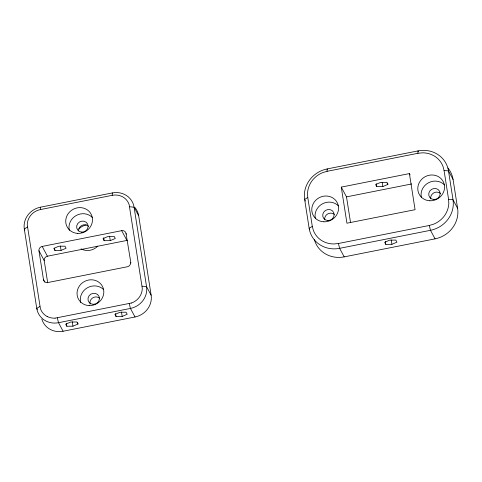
<?xml version="1.0" encoding="UTF-8"?>
<svg xmlns="http://www.w3.org/2000/svg" width="482" height="482" viewBox="0 0 482 482"><rect width="100%" height="100%" fill="white"/><g stroke="black" fill="none" stroke-linecap="round" stroke-linejoin="round"><path stroke-width="0.72" d="M47.176 316.499A15.129 14.129 -28.2 0 1 45.332 315.361A15.647 14.617 -28.2 0 1 40.386 308.522L27.257 224.883A15.647 14.617 -28.2 0 1 29.438 217.195A15.129 14.129 -28.2 0 1 30.721 215.346A15.647 14.617 -28.2 0 1 38.114 210.188L40.307 209.592L40.398 207.206L112.33 192.933A19.419 18.141 -28.2 0 1 134.086 207.224L138.671 215.773L151.131 295.177A19.419 18.141 -28.2 0 1 135.032 316.981L63.1 331.248A19.419 18.141 -28.2 0 1 41.82 319.108M40.307 209.592L112.24 195.324L112.33 192.933L112.613 193.469M327.079 171.315L417.936 153.288L422.437 152.818A23.57 22.021 -28.2 0 1 433.119 155.349A22.69 21.196 -28.2 0 1 436.74 157.716A23.57 22.021 -28.2 0 1 442.958 166.302L444.055 170.441L448.579 199.313L448.814 203.621A23.57 22.021 -28.2 0 1 445.579 214.074A22.69 21.196 -28.2 0 1 442.91 217.701A23.57 22.021 -28.2 0 1 433.631 224.184L429.263 225.474L338.406 243.5L333.906 243.97A23.57 22.021 -28.2 0 1 323.223 241.44A22.69 21.196 -28.2 0 1 319.602 239.072A23.57 22.021 -28.2 0 1 313.39 230.486L312.294 226.347L307.763 197.475L307.528 193.168A23.57 22.021 -28.2 0 1 310.763 182.714A22.69 21.196 -28.2 0 1 313.433 179.087A23.57 22.021 -28.2 0 1 322.711 172.604L327.079 171.315L327.17 168.923L418.027 150.902A27.185 25.395 -28.2 0 1 448.495 170.911L453.074 179.455L457.605 208.332A27.185 25.395 -28.2 0 1 435.065 238.855L344.208 256.876A27.185 25.395 -28.2 0 1 314.36 239.687M417.936 153.288L418.027 150.902L418.316 151.432M27.432 227.034L24.299 229.004L36.759 308.408L37.331 309.48M39.886 306.438L36.759 308.408A19.419 18.141 -28.2 0 0 58.515 322.699L63.1 331.248M307.763 197.475L304.63 199.446L309.161 228.323L309.733 229.39M312.294 226.347L309.161 228.323A27.185 25.395 -28.2 0 0 339.623 248.332L344.208 256.876M61.063 250.393L66.076 248.248L64.968 246.175L58.834 246.242L53.815 248.387L54.93 250.459L61.063 250.393L60.371 245.983M110.276 240.626L115.294 238.488L114.18 236.409L108.052 236.475L103.034 238.62L104.148 240.699L110.276 240.626L109.583 236.216M387.877 184.413L386.763 182.335L380.629 182.407L375.617 184.546L376.725 186.624L382.859 186.558L387.877 184.413L387.649 182.967M77.97 324.043L76.855 321.97L70.727 322.036L65.709 324.181L66.823 326.254L72.951 326.187L77.97 324.043L77.741 322.572M122.169 316.427L127.188 314.282L126.073 312.203L119.94 312.276L114.927 314.415L116.035 316.493L122.169 316.427L121.476 312.011M391.92 244.308L396.933 242.163L395.824 240.084L389.691 240.157L384.672 242.295L385.787 244.374L391.92 244.308L391.239 239.976M131.429 303.009L55.05 318.162M44.808 282.115L43.494 279.668L38.964 250.797A3.886 3.627 -28.2 0 1 42.187 246.435L121.687 230.667A3.886 3.627 -28.2 0 1 126.043 233.523L126.368 234.132M409.411 173.586L415.074 209.682L346.932 223.202L341.268 187.106L409.411 173.586L410.11 174.894M47.688 282.777L44.205 260.563A3.886 3.627 -28.2 0 1 47.423 256.207L126.929 240.434A3.886 3.627 -28.2 0 1 127.622 240.355M341.268 187.106L346.504 196.873L411.718 183.937M112.24 195.324L114.487 195.035A15.647 14.617 -28.2 0 1 122.362 196.698A15.129 14.129 -28.2 0 1 124.205 197.837A15.647 14.617 -28.2 0 1 129.152 204.669L142.28 288.314A15.647 14.617 -28.2 0 1 140.099 296.002A15.129 14.129 -28.2 0 1 138.816 297.846A15.647 14.617 -28.2 0 1 131.387 303.058M444.055 170.441L448.495 170.911L453.02 199.783L457.605 208.332M448.579 199.313L453.02 199.783A27.185 25.395 -28.2 0 1 430.486 230.306L339.623 248.332L338.406 243.5M129.646 206.754L134.086 207.224L146.546 286.633L151.131 295.177M142.106 286.163L146.546 286.633A19.419 18.141 -28.2 0 1 130.447 308.432L58.515 322.699L57.298 317.873M435.065 238.855L430.486 230.306L429.263 225.474M327.453 169.459L327.17 168.923A27.185 25.395 -28.2 0 0 304.63 199.446L304.919 199.982M305.202 200.518L305.492 201.048M121.687 230.667L126.929 240.434M126.043 233.523L130.899 263.009M135.032 316.981L130.447 308.432L129.23 303.6M40.681 207.736L40.398 207.206A19.419 18.141 -28.2 0 0 24.299 229.004L24.871 230.077M42.187 246.435L47.423 256.207M38.964 250.797L44.205 260.563M382.178 182.226L382.859 186.558M376.273 183.738L376.725 186.624M385.335 241.488L385.787 244.374M346.504 196.873L350.553 222.654M103.684 237.759L104.148 240.699M115.578 313.553L116.035 316.493M72.258 321.777L72.951 326.187M54.587 248.254L54.93 250.459M66.359 323.314L66.823 326.254M447.953 168.013A27.185 25.395 -28.2 0 1 453.074 179.455M315.427 218.768A13.592 12.701 -28.2 0 1 322.223 203.946A13.592 12.701 -28.2 0 1 338.448 205.898M421.37 197.506A13.592 12.701 -28.2 0 1 428.384 182.829A13.592 12.701 -28.2 0 1 444.524 184.943M430.733 198.777A5.826 5.441 -28.2 0 1 433.812 192.866A5.826 5.441 -28.2 0 1 440.446 193.499M324.729 219.804A5.826 5.441 -28.2 0 1 327.706 213.948A5.826 5.441 -28.2 0 1 334.279 214.388M134.719 207.254A19.419 18.141 -28.2 0 1 138.671 215.773M97.798 246.133A13.592 12.701 -28.2 0 1 81.09 248.869M78.741 229.058A13.592 12.701 -28.2 0 1 86.29 224.967M130.568 262.401A3.886 3.627 -28.2 0 1 127.35 266.757L47.851 282.53A3.886 3.627 -28.2 0 1 43.494 279.668M80.687 302.545A13.592 12.701 -28.2 0 1 87.483 287.724A13.592 12.701 -28.2 0 1 103.708 289.682M90.092 304.07A5.826 5.441 -28.2 0 1 92.743 297.864A5.826 5.441 -28.2 0 1 99.539 298.171M69.36 230.36A13.592 12.701 -28.2 0 1 76.156 215.538A13.592 12.701 -28.2 0 1 92.387 217.496M78.608 230.908A5.826 5.441 -28.2 0 1 82.145 225.293A5.826 5.441 -28.2 0 1 88.634 226.365M55.05 318.156A15.647 14.617 -28.2 0 1 47.176 316.493M323.88 221.804A13.592 12.701 -28.2 0 0 337.364 202.904A13.592 12.701 -28.2 0 0 314.264 202.018A13.592 12.701 -28.2 0 0 323.88 221.804M429.884 200.771A13.592 12.701 -28.2 0 0 443.368 181.877A13.592 12.701 -28.2 0 0 420.268 180.991A13.592 12.701 -28.2 0 0 429.884 200.771M433.896 199.512A5.826 5.441 -28.2 0 0 439.674 191.414A5.826 5.441 -28.2 0 0 429.775 191.035A5.826 5.441 -28.2 0 0 433.896 199.512M327.893 220.539A5.826 5.441 -28.2 0 0 333.671 212.442A5.826 5.441 -28.2 0 0 323.771 212.062A5.826 5.441 -28.2 0 0 327.893 220.539M93.153 304.323A5.826 5.441 -28.2 0 0 98.93 296.225A5.826 5.441 -28.2 0 0 89.031 295.84A5.826 5.441 -28.2 0 0 93.153 304.323M89.14 305.582A13.592 12.701 -28.2 0 0 102.624 286.688A13.592 12.701 -28.2 0 0 79.524 285.802A13.592 12.701 -28.2 0 0 89.14 305.582M81.826 232.137A5.826 5.441 -28.2 0 0 87.604 224.034A5.826 5.441 -28.2 0 0 77.704 223.654A5.826 5.441 -28.2 0 0 81.826 232.137M77.819 233.396A13.592 12.701 -28.2 0 0 91.297 214.502A13.592 12.701 -28.2 0 0 68.203 213.616A13.592 12.701 -28.2 0 0 77.819 233.396"/></g></svg>
